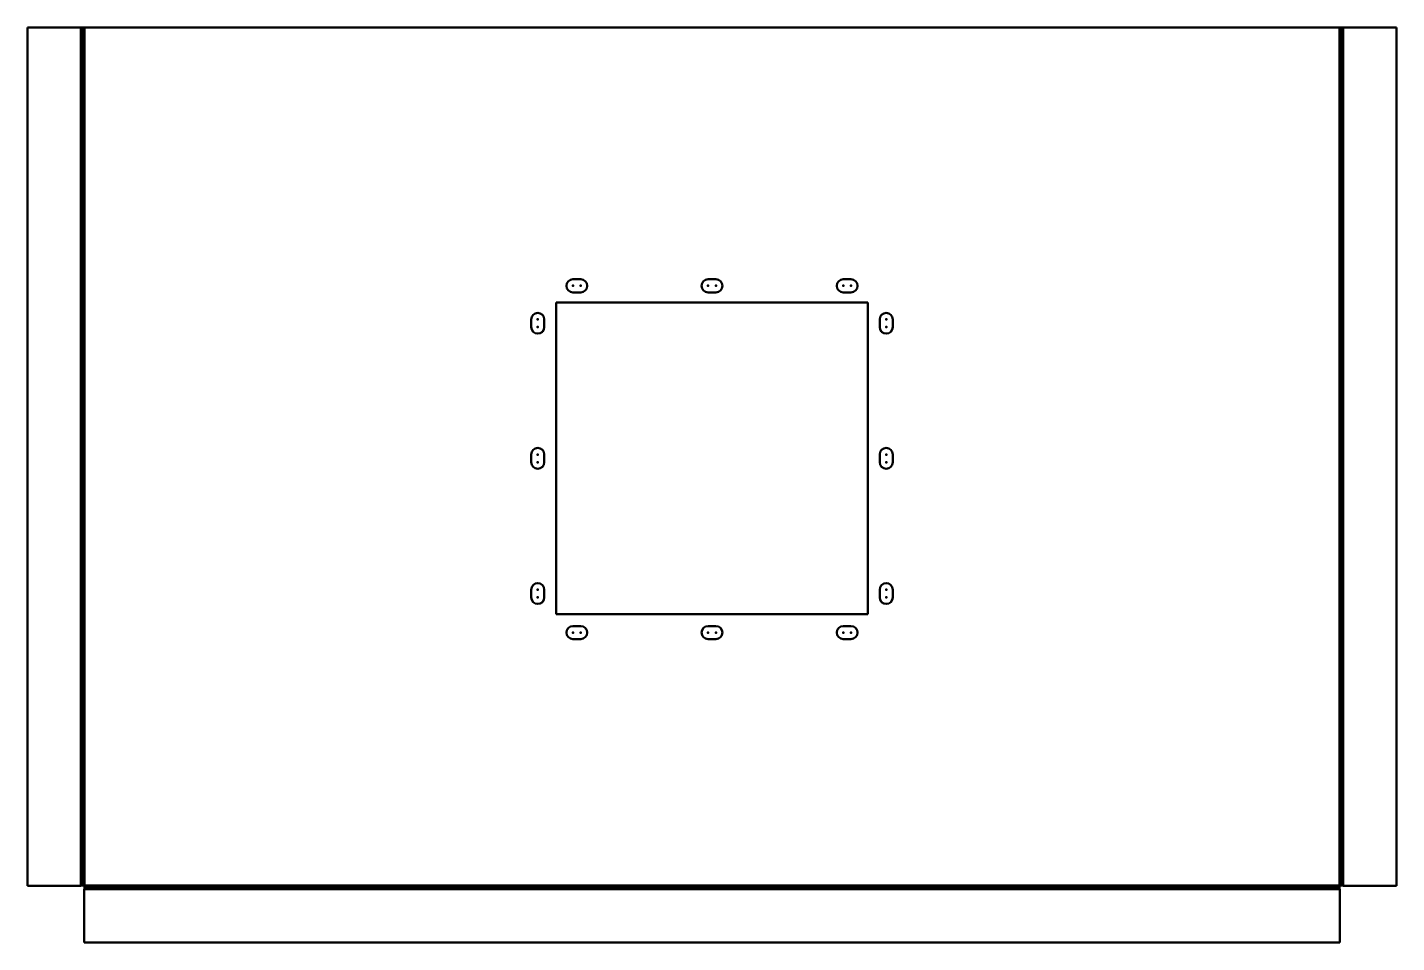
# Model space of a CAD drawing. Header units: inches. Extents: x -2.7 to 63.1, y 0 to 44.
import ezdxf

# ---------------------------------------------------------------- set-up
doc = ezdxf.new("R2010")
doc.units = ezdxf.units.IN
doc.header["$MEASUREMENT"] = 0
doc.linetypes.add('Continuo', pattern=[0])
for name, color, linetype, lineweight in [('IV_ARC_CENTERS', 7, 'Continuo', 50), ('IV_BEND_DOWN', 7, 'Continuo', 50), ('IV_INTERIOR_PROFILES', 7, 'Continuo', 50), ('IV_OUTER_PROFILE', 7, 'Continuo', 50), ('IV_TANGENT', 7, 'Continuo', 50)]:
    doc.layers.add(name, color=color, linetype=linetype, lineweight=lineweight)

msp = doc.modelspace()

# ---------------------------------------------------------------- linework, layer by layer
at = {"layer": 'IV_ARC_CENTERS'}
for p in [(23.501, 31.59), (23.871, 31.59), (30.001, 31.59), (30.371, 31.59), (36.501, 31.59), (36.871, 31.59), (21.806, 29.975), (38.566, 29.975), (21.806, 29.605), (38.566, 29.605), (21.806, 23.475), (21.806, 23.105), (38.566, 23.475), (38.566, 23.105), (21.806, 16.975), (21.806, 16.605), (38.566, 16.975), (38.566, 16.605), (23.501, 14.91), (23.871, 14.91), (30.001, 14.91), (30.371, 14.91), (36.501, 14.91), (36.871, 14.91)]:
    msp.add_point(p, dxfattribs=at)
at = {"layer": 'IV_BEND_DOWN'}
for p, q in [((-0.084, 44.02), (-0.084, 2.743)), ((60.456, 2.743), (60.456, 44.02)), ((0.004, 2.655), (60.369, 2.655))]:
    msp.add_line(p, q, dxfattribs=at)
at = {"layer": 'IV_INTERIOR_PROFILES'}
for p, q in [((23.501, 31.905), (23.871, 31.905)), ((30.001, 31.905), (30.371, 31.905)), ((36.501, 31.905), (36.871, 31.905)), ((23.871, 31.275), (23.501, 31.275)), ((30.371, 31.275), (30.001, 31.275)), ((36.871, 31.275), (36.501, 31.275)), ((22.686, 15.79), (22.686, 30.79)), ((22.686, 30.79), (37.686, 30.79)), ((37.686, 30.79), (37.686, 15.79)), ((21.491, 29.605), (21.491, 29.975)), ((22.121, 29.975), (22.121, 29.605)), ((38.251, 29.605), (38.251, 29.975)), ((38.881, 29.975), (38.881, 29.605)), ((21.491, 23.105), (21.491, 23.475)), ((22.121, 23.475), (22.121, 23.105)), ((38.251, 23.105), (38.251, 23.475)), ((38.881, 23.475), (38.881, 23.105)), ((21.491, 16.605), (21.491, 16.975)), ((22.121, 16.975), (22.121, 16.605)), ((38.251, 16.605), (38.251, 16.975)), ((38.881, 16.975), (38.881, 16.605)), ((37.686, 15.79), (22.686, 15.79)), ((23.501, 15.225), (23.871, 15.225)), ((30.001, 15.225), (30.371, 15.225)), ((36.501, 15.225), (36.871, 15.225)), ((23.871, 14.595), (23.501, 14.595)), ((30.371, 14.595), (30.001, 14.595)), ((36.871, 14.595), (36.501, 14.595))]:
    msp.add_line(p, q, dxfattribs=at)
for centre, start, end in [((23.501, 31.59), 90, 270), ((23.871, 31.59), 270, 90), ((30.001, 31.59), 90, 270), ((30.371, 31.59), 270, 90), ((36.501, 31.59), 90, 270), ((36.871, 31.59), 270, 90), ((21.806, 29.975), 360, 180), ((38.566, 29.975), 360, 180), ((21.806, 29.605), 180, 360), ((38.566, 29.605), 180, 360), ((21.806, 23.475), 360, 180), ((38.566, 23.475), 360, 180), ((21.806, 23.105), 180, 360), ((38.566, 23.105), 180, 360), ((21.806, 16.975), 360, 180), ((38.566, 16.975), 360, 180), ((21.806, 16.605), 180, 360), ((38.566, 16.605), 180, 360), ((23.501, 14.91), 90, 270), ((23.871, 14.91), 270, 90), ((30.001, 14.91), 90, 270), ((30.371, 14.91), 270, 90), ((36.501, 14.91), 90, 270), ((36.871, 14.91), 270, 90)]:
    msp.add_arc(centre, 0.315, start, end, dxfattribs=at)
at = {"layer": 'IV_OUTER_PROFILE'}
for p, q in [((-2.739, 44.02), (63.111, 44.02)), ((-2.739, 2.739), (-2.739, 44.02)), ((63.111, 44.02), (63.111, 2.739)), ((-0.171, 2.739), (-2.739, 2.739)), ((0.004, 2.743), (-0.171, 2.743)), ((-0.171, 2.743), (-0.171, 2.739)), ((0.004, 2.567), (0.004, 2.743)), ((60.544, 2.743), (60.369, 2.743)), ((60.369, 2.743), (60.369, 2.567)), ((60.544, 2.739), (60.544, 2.743)), ((63.111, 2.739), (60.544, 2.739)), ((0, 0), (0, 2.567)), ((0, 2.567), (0.004, 2.567)), ((60.369, 2.567), (60.373, 2.567)), ((60.373, 2.567), (60.373, 0)), ((60.373, 0), (0, 0))]:
    msp.add_line(p, q, dxfattribs=at)
at = {"layer": 'IV_TANGENT'}
for p, q in [((-0.171, 2.743), (-0.171, 44.02)), ((0.004, 44.02), (0.004, 2.743)), ((60.369, 2.743), (60.369, 44.02)), ((60.544, 44.02), (60.544, 2.743)), ((0.004, 2.743), (60.369, 2.743)), ((60.369, 2.567), (0.004, 2.567))]:
    msp.add_line(p, q, dxfattribs=at)

doc.saveas('drawing.dxf')
